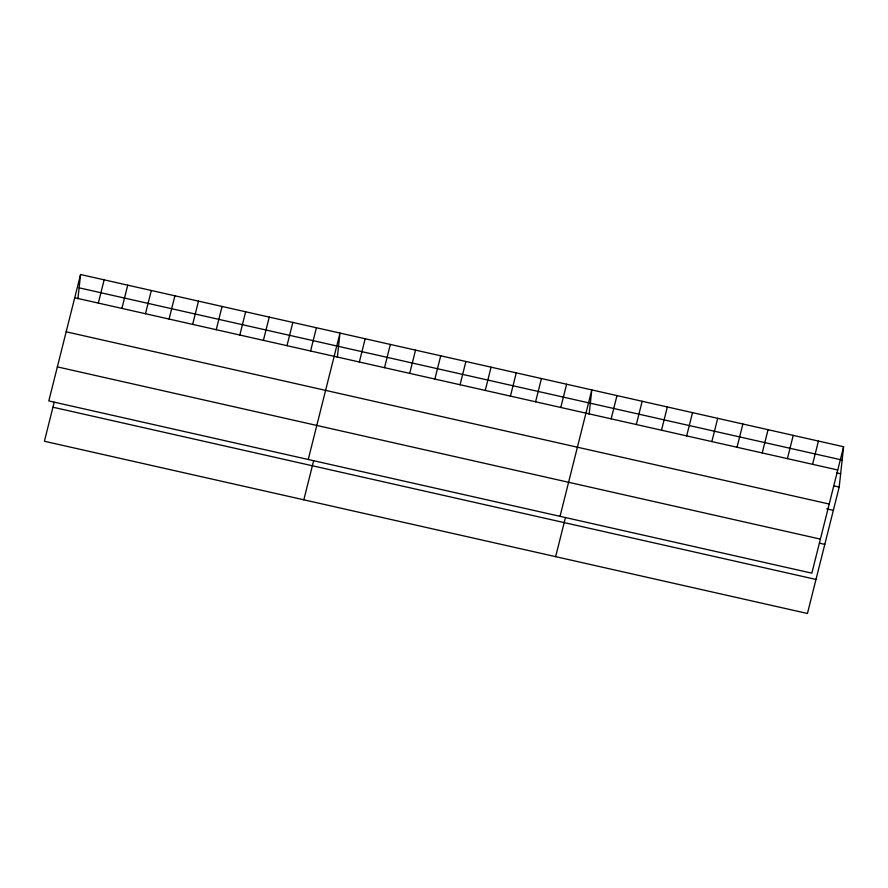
<?xml version="1.0" encoding="UTF-8"?>
<svg xmlns="http://www.w3.org/2000/svg" width="888" height="888" viewBox="0 0 888 888"><rect width="100%" height="100%" fill="white"/><g stroke="black" fill="none" stroke-linecap="round" stroke-linejoin="round"><path stroke-width="1.33" d="M77.911 298.79L80.564 274.514L843.6 446.742L839.193 487.068L807.436 613.486L44.4 441.258L54.212 402.197M337.34 357.342L339.993 333.067L308.247 459.496M589.144 414.185L591.797 389.91L560.039 516.328M80.564 274.514L48.807 400.932L811.843 573.171L843.6 446.742M98.313 303.086L104.151 279.831M121.9 308.414L127.739 285.159M145.477 313.73L151.315 290.487M169.064 319.058L174.903 295.804M192.652 324.375L198.49 301.132M216.239 329.703L222.078 306.449M239.816 335.031L245.654 311.777M263.403 340.348L269.242 317.105M286.991 345.676L292.829 322.422M310.578 351.004L316.417 327.75M303.829 499.811L313.642 460.761M359.34 362.004L365.179 338.761M384.515 367.688L390.354 344.444M409.701 373.371L415.54 350.127M434.876 379.054L440.714 355.811M460.062 384.737L465.9 361.494M485.237 390.42L491.075 367.177M510.422 396.104L516.261 372.86M535.597 401.787L541.436 378.543M560.783 407.481L566.622 384.226M555.633 556.654L565.445 517.593M611.144 418.847L616.982 395.593M636.319 424.531L642.157 401.276M661.505 430.214L667.343 406.959M686.679 435.897L692.518 412.643M711.854 441.58L717.704 418.326M737.04 447.263L742.879 424.009M762.215 452.947L768.065 429.692M787.401 458.63L793.239 435.375M812.576 464.313L818.425 441.059M79.11 287.823L842.146 460.051M74.725 297.758L837.761 469.996M836.674 472.86L840.647 473.759M833.888 485.869L839.193 487.068M66.178 331.812L829.203 504.04M826.717 508.824L833.344 510.323M57.365 366.888L820.401 539.116M819.491 543.167L824.797 544.366M52.947 407.204L815.983 579.442"/></g></svg>
